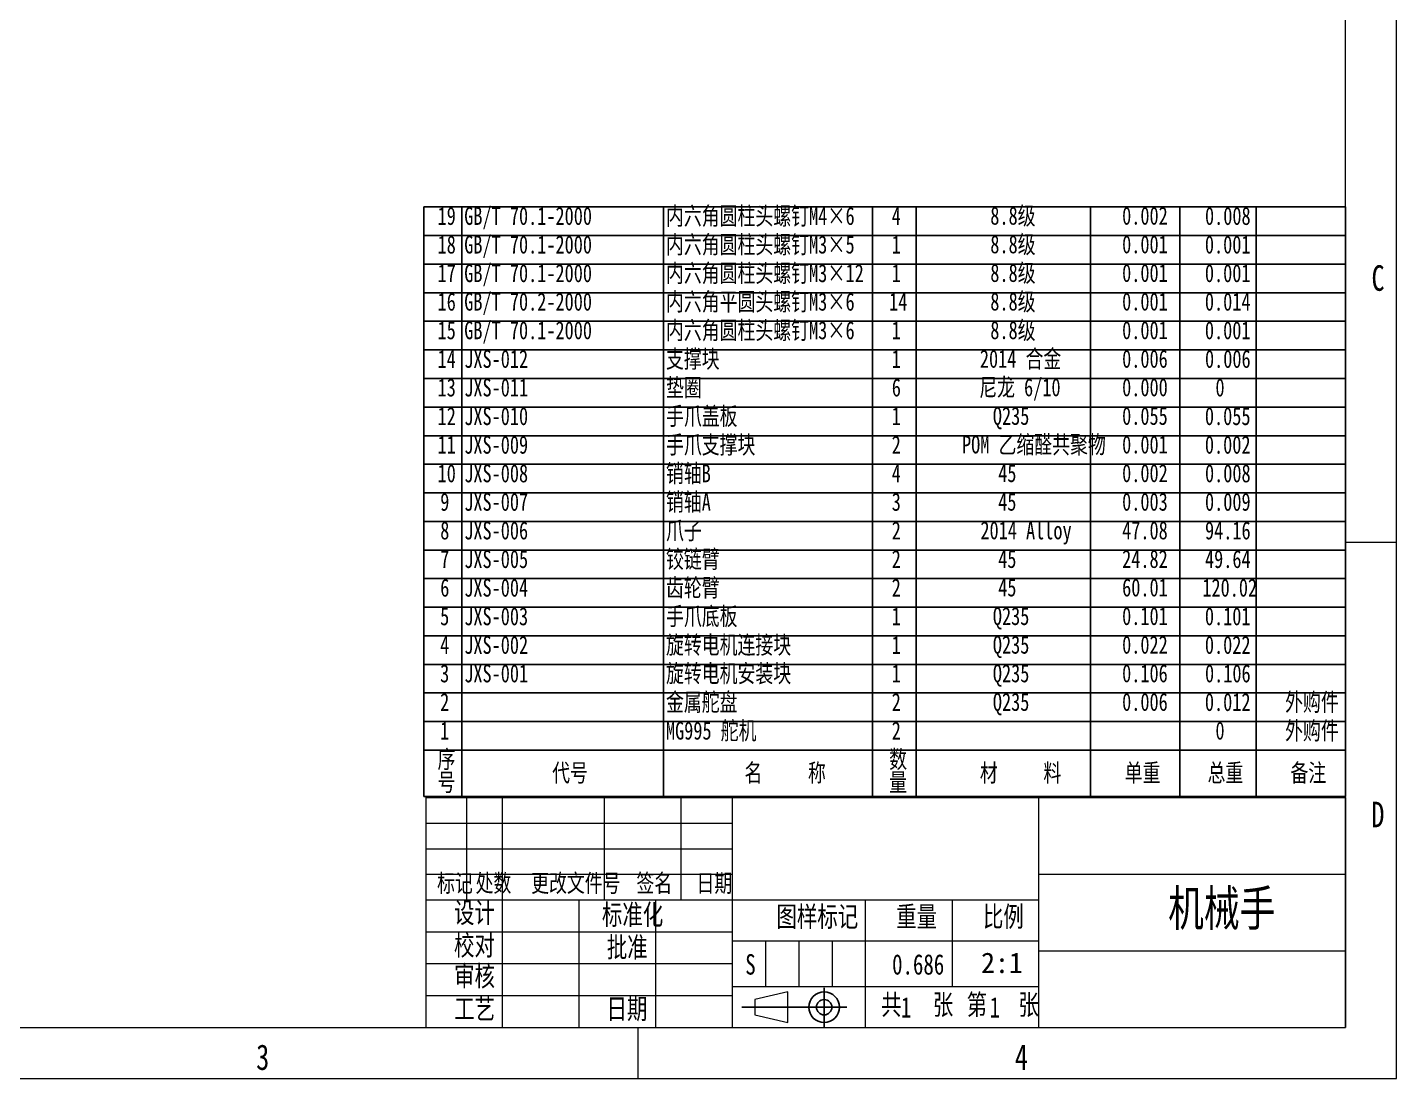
# Model space of a CAD drawing. Header units: millimetres. Extents: x 0 to 297, y 0 to 210.
# Drawn here: x 163 to 297, y 0 to 102.9 of the extents above; entities that cross this region are included whole.
import ezdxf

# ---------------------------------------------------------------- set-up
doc = ezdxf.new("R2010")
doc.units = ezdxf.units.MM
doc.header["$LTSCALE"] = 0.5
for name, color, linetype in [('02', 1, 'Continuous'), ('06', 5, 'Continuous'), ('12', 3, 'Continuous')]:
    doc.layers.add(name, color=color, linetype=linetype)
doc.styles.add('SLDTEXTSTYLE0', font='HYSWLONGFANGSONG.TTF')
doc.styles.add('SLDTEXTSTYLE1', font='HYSWLONGFANGSONG.TTF', dxfattribs={"bigfont": 'bigfont'})
doc.styles.add('SLDTEXTSTYLE2', font='仿宋_GB2312')

# ---------------------------------------------------------------- blocks, each defined once
blk = doc.blocks.new('块1-第一视角')
at = {"color": 7, "linetype": 'Continuous', "lineweight": 15}
for p, q in [((132.51, 6.12), (129.26, 5.37)), ((129.26, 5.37), (129.26, 3.87)), ((132.51, 3.12), (132.51, 6.12)), ((129.26, 3.87), (132.51, 3.12))]:
    blk.add_line(p, q, dxfattribs=at)
for p, q in [((136.05, 6.52), (136.05, 2.71)), ((128.01, 4.62), (138.28, 4.62))]:
    blk.add_line(p, q)
for radius in [1.5, 0.75]:
    blk.add_circle((136.05, 4.62), radius)
blk = doc.blocks.new('SW_TABLEANNOTATION_0')
at = {"layer": '02', "color": 0}
for p, q in [((0, 0), (0, -57.7)), ((90.18, 0), (0, 0)), ((3.7, 0), (3.7, -53.17)), ((23.44, 0), (23.44, -53.17)), ((43.91, 0), (43.91, -53.17)), ((48.17, 0), (48.17, -53.17)), ((65.25, 0), (65.25, -53.17)), ((73.97, 0), (73.97, -53.17)), ((81.46, 0), (81.46, -53.17)), ((90.18, -57.7), (90.18, 0)), ((0, -2.8), (90.18, -2.8)), ((0, -5.6), (90.18, -5.6)), ((0, -8.4), (90.18, -8.4)), ((0, -11.19), (90.18, -11.19)), ((0, -13.99), (90.18, -13.99)), ((0, -16.79), (90.18, -16.79)), ((0, -19.59), (90.18, -19.59)), ((0, -22.39), (90.18, -22.39)), ((0, -25.19), (90.18, -25.19)), ((0, -27.98), (90.18, -27.98)), ((0, -30.78), (90.18, -30.78)), ((0, -33.58), (90.18, -33.58)), ((0, -36.38), (90.18, -36.38)), ((0, -39.18), (90.18, -39.18)), ((0, -41.98), (90.18, -41.98)), ((0, -44.78), (90.18, -44.78)), ((0, -47.57), (90.18, -47.57)), ((0, -50.37), (90.18, -50.37)), ((0, -53.17), (90.18, -53.17)), ((3.7, -53.17), (3.7, -57.7)), ((23.44, -53.17), (23.44, -57.7)), ((43.91, -53.17), (43.91, -57.7)), ((48.17, -53.17), (48.17, -57.7)), ((65.25, -53.17), (65.25, -57.7)), ((73.97, -53.17), (73.97, -57.7)), ((81.46, -53.17), (81.46, -57.7)), ((0, -57.7), (90.18, -57.7))]:
    blk.add_line(p, q, dxfattribs=at)
at = {"layer": '02', "color": 0, "char_height": 1.75, "attachment_point": 1}
for s, insert, style in [('GB/T 70.1-2000', (3.95, -0.01), 'SLDTEXTSTYLE0'), ('\\M+193E0\\M+1985A\\M+18A70圆\\M+1928C头\\M+19786钉M4\\M+1817E6', (23.69, -0.01), 'SLDTEXTSTYLE1'), ('8.8级', (55.43, 0.01), 'SLDTEXTSTYLE1'), ('19', (1.34, -0.01), 'SLDTEXTSTYLE0'), ('4', (45.78, -0.01), 'SLDTEXTSTYLE0'), ('0.002', (68.33, 0.01), 'SLDTEXTSTYLE0'), ('0.008', (76.44, -0.01), 'SLDTEXTSTYLE0'), ('GB/T 70.1-2000', (3.95, -2.81), 'SLDTEXTSTYLE0'), ('\\M+193E0\\M+1985A\\M+18A70圆\\M+1928C头\\M+19786钉M3\\M+1817E5', (23.69, -2.81), 'SLDTEXTSTYLE1'), ('8.8级', (55.43, -2.79), 'SLDTEXTSTYLE1'), ('18', (1.34, -2.81), 'SLDTEXTSTYLE0'), ('1', (45.78, -2.81), 'SLDTEXTSTYLE0'), ('0.001', (68.33, -2.79), 'SLDTEXTSTYLE0'), ('0.001', (76.43, -2.81), 'SLDTEXTSTYLE0'), ('\\M+193E0\\M+1985A\\M+18A70圆\\M+1928C头\\M+19786钉M3\\M+1817E12', (23.69, -5.61), 'SLDTEXTSTYLE1'), ('8.8级', (55.43, -5.59), 'SLDTEXTSTYLE1'), ('17', (1.34, -5.61), 'SLDTEXTSTYLE0'), ('GB/T 70.1-2000', (3.95, -5.61), 'SLDTEXTSTYLE0'), ('1', (45.78, -5.61), 'SLDTEXTSTYLE0'), ('0.001', (68.33, -5.59), 'SLDTEXTSTYLE0'), ('0.001', (76.43, -5.61), 'SLDTEXTSTYLE0'), ('16', (1.34, -8.4), 'SLDTEXTSTYLE0'), ('GB/T 70.2-2000', (3.95, -8.4), 'SLDTEXTSTYLE0'), ('\\M+193E0\\M+1985A\\M+18A70\\M+195BD圆头\\M+19786钉M3\\M+1817E6', (23.69, -8.4), 'SLDTEXTSTYLE1'), ('14', (45.53, -8.4), 'SLDTEXTSTYLE0'), ('8.8级', (55.43, -8.39), 'SLDTEXTSTYLE1'), ('0.001', (68.33, -8.39), 'SLDTEXTSTYLE0'), ('0.014', (76.43, -8.4), 'SLDTEXTSTYLE0'), ('15', (1.34, -11.2), 'SLDTEXTSTYLE0'), ('GB/T 70.1-2000', (3.95, -11.2), 'SLDTEXTSTYLE0'), ('\\M+193E0\\M+1985A\\M+18A70圆\\M+1928C头\\M+19786钉M3\\M+1817E6', (23.69, -11.2), 'SLDTEXTSTYLE1'), ('1', (45.78, -11.2), 'SLDTEXTSTYLE0'), ('8.8级', (55.43, -11.19), 'SLDTEXTSTYLE1'), ('0.001', (68.33, -11.19), 'SLDTEXTSTYLE0'), ('0.001', (76.43, -11.2), 'SLDTEXTSTYLE0'), ('14', (1.34, -14), 'SLDTEXTSTYLE0'), ('JXS-012', (3.95, -14), 'SLDTEXTSTYLE0'), ('\\M+18E78撑块', (23.69, -14), 'SLDTEXTSTYLE1'), ('1', (45.78, -14), 'SLDTEXTSTYLE0'), ('2014 \\M+18D87\\M+18BE0', (54.41, -13.99), 'SLDTEXTSTYLE1'), ('0.006', (68.33, -13.99), 'SLDTEXTSTYLE0'), ('0.006', (76.44, -14), 'SLDTEXTSTYLE0'), ('13', (1.34, -16.8), 'SLDTEXTSTYLE0'), ('JXS-011', (3.95, -16.8), 'SLDTEXTSTYLE0'), ('垫\\M+19A9F', (23.69, -16.8), 'SLDTEXTSTYLE1'), ('6', (45.79, -16.8), 'SLDTEXTSTYLE0'), ('\\M+193F2龙 6/10', (54.34, -16.78), 'SLDTEXTSTYLE1'), ('0.000', (68.33, -16.78), 'SLDTEXTSTYLE0'), ('0', (77.46, -16.8), 'SLDTEXTSTYLE0'), ('12', (1.34, -19.6), 'SLDTEXTSTYLE0'), ('JXS-010', (3.95, -19.6), 'SLDTEXTSTYLE0'), ('\\M+18EE8\\M+192DC\\M+1E1B3\\M+194C2', (23.69, -19.6), 'SLDTEXTSTYLE1'), ('1', (45.78, -19.6), 'SLDTEXTSTYLE0'), ('Q235', (55.68, -19.58), 'SLDTEXTSTYLE0'), ('0.055', (68.33, -19.58), 'SLDTEXTSTYLE0'), ('0.055', (76.43, -19.6), 'SLDTEXTSTYLE0'), ('11', (1.34, -22.4), 'SLDTEXTSTYLE0'), ('JXS-009', (3.95, -22.4), 'SLDTEXTSTYLE0'), ('\\M+18EE8\\M+192DC\\M+18E78撑块', (23.69, -22.4), 'SLDTEXTSTYLE1'), ('2', (45.78, -22.4), 'SLDTEXTSTYLE0'), ('POM \\M+189B3缩醛\\M+18BA4\\M+1E3DA\\M+195A8', (52.66, -22.38), 'SLDTEXTSTYLE1'), ('0.001', (68.33, -22.38), 'SLDTEXTSTYLE0'), ('0.002', (76.43, -22.4), 'SLDTEXTSTYLE0'), ('10', (1.34, -25.2), 'SLDTEXTSTYLE0'), ('JXS-008', (3.95, -25.2), 'SLDTEXTSTYLE0'), ('销轴B', (23.69, -25.2), 'SLDTEXTSTYLE1'), ('4', (45.78, -25.2), 'SLDTEXTSTYLE0'), ('45', (56.2, -25.18), 'SLDTEXTSTYLE0'), ('0.002', (68.33, -25.18), 'SLDTEXTSTYLE0'), ('0.008', (76.44, -25.2), 'SLDTEXTSTYLE0'), ('9', (1.6, -27.99), 'SLDTEXTSTYLE0'), ('JXS-007', (3.95, -27.99), 'SLDTEXTSTYLE0'), ('销轴A', (23.69, -27.99), 'SLDTEXTSTYLE1'), ('3', (45.78, -27.99), 'SLDTEXTSTYLE0'), ('45', (56.2, -27.98), 'SLDTEXTSTYLE0'), ('0.003', (68.33, -27.98), 'SLDTEXTSTYLE0'), ('0.009', (76.44, -27.99), 'SLDTEXTSTYLE0'), ('8', (1.6, -30.79), 'SLDTEXTSTYLE0'), ('JXS-006', (3.95, -30.79), 'SLDTEXTSTYLE0'), ('\\M+192DC\\M+18E71', (23.69, -30.79), 'SLDTEXTSTYLE1'), ('2', (45.78, -30.79), 'SLDTEXTSTYLE0'), ('2014 Alloy', (54.46, -30.78), 'SLDTEXTSTYLE0'), ('47.08', (68.33, -30.78), 'SLDTEXTSTYLE0'), ('94.16', (76.44, -30.79), 'SLDTEXTSTYLE0'), ('铰链\\M+1E45D', (23.69, -33.59), 'SLDTEXTSTYLE1'), ('7', (1.6, -33.59), 'SLDTEXTSTYLE0'), ('JXS-005', (3.95, -33.59), 'SLDTEXTSTYLE0'), ('2', (45.78, -33.59), 'SLDTEXTSTYLE0'), ('45', (56.2, -33.58), 'SLDTEXTSTYLE0'), ('24.82', (68.33, -33.58), 'SLDTEXTSTYLE0'), ('49.64', (76.44, -33.59), 'SLDTEXTSTYLE0'), ('齿轮\\M+1E45D', (23.69, -36.39), 'SLDTEXTSTYLE1'), ('6', (1.6, -36.39), 'SLDTEXTSTYLE0'), ('JXS-004', (3.95, -36.39), 'SLDTEXTSTYLE0'), ('2', (45.78, -36.39), 'SLDTEXTSTYLE0'), ('45', (56.2, -36.37), 'SLDTEXTSTYLE0'), ('60.01', (68.33, -36.37), 'SLDTEXTSTYLE0'), ('120.02', (76.18, -36.39), 'SLDTEXTSTYLE0'), ('5', (1.59, -39.19), 'SLDTEXTSTYLE0'), ('JXS-003', (3.95, -39.19), 'SLDTEXTSTYLE0'), ('\\M+18EE8\\M+192DC\\M+192EA\\M+194C2', (23.69, -39.19), 'SLDTEXTSTYLE1'), ('1', (45.78, -39.19), 'SLDTEXTSTYLE0'), ('Q235', (55.68, -39.17), 'SLDTEXTSTYLE0'), ('0.101', (68.33, -39.17), 'SLDTEXTSTYLE0'), ('0.101', (76.43, -39.19), 'SLDTEXTSTYLE0'), ('4', (1.59, -41.99), 'SLDTEXTSTYLE0'), ('JXS-002', (3.95, -41.99), 'SLDTEXTSTYLE0'), ('\\M+190F9转电\\M+18AF7连\\M+190DA块', (23.69, -41.99), 'SLDTEXTSTYLE1'), ('1', (45.78, -41.99), 'SLDTEXTSTYLE0'), ('Q235', (55.68, -41.97), 'SLDTEXTSTYLE0'), ('0.022', (68.33, -41.97), 'SLDTEXTSTYLE0'), ('0.022', (76.43, -41.99), 'SLDTEXTSTYLE0'), ('3', (1.59, -44.78), 'SLDTEXTSTYLE0'), ('JXS-001', (3.95, -44.78), 'SLDTEXTSTYLE0'), ('\\M+190F9转电\\M+18AF7\\M+188C0\\M+19195块', (23.69, -44.78), 'SLDTEXTSTYLE1'), ('1', (45.78, -44.78), 'SLDTEXTSTYLE0'), ('Q235', (55.68, -44.77), 'SLDTEXTSTYLE0'), ('0.106', (68.33, -44.77), 'SLDTEXTSTYLE0'), ('0.106', (76.44, -44.78), 'SLDTEXTSTYLE0'), ('2', (1.59, -47.58), 'SLDTEXTSTYLE0'), ('\\M+18BE0\\M+191AE\\M+191C7盘', (23.69, -47.58), 'SLDTEXTSTYLE1'), ('2', (45.78, -47.58), 'SLDTEXTSTYLE0'), ('Q235', (55.68, -47.57), 'SLDTEXTSTYLE0'), ('0.006', (68.33, -47.57), 'SLDTEXTSTYLE0'), ('0.012', (76.43, -47.58), 'SLDTEXTSTYLE0'), ('\\M+18A4F购\\M+18C8F', (84.28, -47.58), 'SLDTEXTSTYLE1'), ('1', (1.59, -50.38), 'SLDTEXTSTYLE0'), ('MG995 \\M+191C7\\M+18AF7', (23.69, -50.38), 'SLDTEXTSTYLE1'), ('2', (45.78, -50.38), 'SLDTEXTSTYLE0'), ('0', (77.46, -50.38), 'SLDTEXTSTYLE0'), ('\\M+18A4F购\\M+18C8F', (84.28, -50.38), 'SLDTEXTSTYLE1'), ('\\M+18F98', (1.34, -53.18), 'SLDTEXTSTYLE1'), ('\\M+19094', (45.53, -53.18), 'SLDTEXTSTYLE1'), ('\\M+191E3\\M+18D86', (12.55, -54.5), 'SLDTEXTSTYLE1'), ('\\M+196BC     \\M+18FCC', (31.37, -54.5), 'SLDTEXTSTYLE1'), ('\\M+18DDE     \\M+197BF', (54.41, -54.5), 'SLDTEXTSTYLE1'), ('单\\M+18F64', (68.58, -54.5), 'SLDTEXTSTYLE1'), ('总\\M+18F64', (76.69, -54.5), 'SLDTEXTSTYLE1'), ('备\\M+1928D', (84.8, -54.5), 'SLDTEXTSTYLE1'), ('\\M+18D86', (1.34, -55.43), 'SLDTEXTSTYLE1'), ('\\M+197CA', (45.53, -55.43), 'SLDTEXTSTYLE1')]:
    blk.add_mtext(s, dxfattribs=dict(at, insert=insert, style=style))

msp = doc.modelspace()

# ---------------------------------------------------------------- linework, layer by layer
at = {"layer": '06', "color": 5, "linetype": 'Continuous', "lineweight": 0, "true_color": 0x0000ff}
for p, q in [((297, 0), (297, 210)), ((292, 5), (292, 205)), ((292, 52.5), (297, 52.5)), ((202, 27.5), (292, 27.5)), ((202, 27.5), (202, 5)), ((206, 17.5), (206, 27.5)), ((209.5, 5), (209.5, 27.5)), ((219.5, 17.5), (219.5, 27.5)), ((227, 17.5), (227, 27.5)), ((232, 5), (232, 27.5)), ((262, 5), (262, 27.5)), ((292, 27.5), (292, 5)), ((202, 25), (232, 25)), ((202, 22.5), (232, 22.5)), ((202, 20), (232, 20)), ((262, 20), (292, 20)), ((202, 17.5), (232, 17.5)), ((217, 5), (217, 17.5)), ((224.5, 5), (224.5, 17.5)), ((232, 17.5), (262, 17.5)), ((245, 17.5), (245, 5)), ((253.5, 17.5), (253.5, 9)), ((202, 14.38), (232, 14.38)), ((232, 13.5), (262, 13.5)), ((235.25, 13.5), (235.25, 9)), ((238.5, 13.5), (238.5, 9)), ((241.75, 13.5), (241.75, 9)), ((262, 12.5), (292, 12.5)), ((202, 11.25), (232, 11.25)), ((202, 8.12), (232, 8.12)), ((232, 9), (262, 9)), ((0, 5), (292, 5)), ((202, 5), (292, 5)), ((222.75, 5), (222.75, 0)), ((0, 0), (297, 0))]:
    msp.add_line(p, q, dxfattribs=at)

# ---------------------------------------------------------------- block references
msp.add_blockref('块1-第一视角', (104.93, 2.37))
at = {"layer": '02'}
msp.add_blockref('SW_TABLEANNOTATION_0', (201.81, 85.31), dxfattribs=at)

# ---------------------------------------------------------------- texts
at = {"layer": '12'}
for s, insert, char_height, attachment_point, style in [('C', (295.18, 79.6), 2.5, 2, 'SLDTEXTSTYLE0'), ('D', (295.17, 27.1), 2.5, 2, 'SLDTEXTSTYLE0'), ('标记', (204.85, 20.01), 1.75, 2, 'SLDTEXTSTYLE1'), ('处\\M+19094', (208.62, 20.01), 1.75, 2, 'SLDTEXTSTYLE1'), ('\\M+18D58\\M+189FC\\M+195B6\\M+18C8F\\M+18D86', (216.68, 20.01), 1.75, 2, 'SLDTEXTSTYLE1'), ('签\\M+196BC', (224.36, 20.01), 1.75, 2, 'SLDTEXTSTYLE1'), ('\\M+193FA\\M+18AFA', (230.23, 20.01), 1.75, 2, 'SLDTEXTSTYLE1'), ('\\M+18AF7\\M+18A42\\M+18EE8', (279.89, 18.43), 3.5, 2, 'SLDTEXTSTYLE1'), ('设计', (206.76, 17.24), 2, 2, 'SLDTEXTSTYLE1'), ('标\\M+18F79\\M+189BB', (222.23, 17.05), 2, 2, 'SLDTEXTSTYLE1'), ('图样标记', (240.31, 16.86), 2, 2, 'SLDTEXTSTYLE1'), ('\\M+18F64\\M+197CA', (250.03, 16.86), 2, 2, 'SLDTEXTSTYLE1'), ('\\M+194E4\\M+197E1', (258.52, 16.86), 2, 2, 'SLDTEXTSTYLE1'), ('\\M+18D5A对', (206.76, 14.06), 2, 2, 'SLDTEXTSTYLE1'), ('\\M+194E1\\M+18F79', (221.71, 13.87), 2, 2, 'SLDTEXTSTYLE1'), ('S', (233.26, 12.18), 2, 1, 'SLDTEXTSTYLE0'), ('0.686', (250.18, 12.18), 2, 2, 'SLDTEXTSTYLE0'), ('2:1', (258.38, 12.34), 2, 2, 'SLDTEXTSTYLE2'), ('审\\M+18A6A', (206.77, 11.04), 2, 2, 'SLDTEXTSTYLE1'), ('\\M+18D48艺', (206.77, 7.84), 2, 2, 'SLDTEXTSTYLE1'), ('\\M+193FA\\M+18AFA', (221.68, 7.84), 2, 2, 'SLDTEXTSTYLE1'), ('\\M+18BA4   张 ', (250.09, 8.25), 2, 2, 'SLDTEXTSTYLE1'), ('\\M+191E6   张', (258.46, 8.25), 2, 2, 'SLDTEXTSTYLE1'), ('1', (248.49, 7.98), 2, 1, 'SLDTEXTSTYLE0'), ('1', (257.17, 7.98), 2, 1, 'SLDTEXTSTYLE0'), ('3', (186.04, 3.35), 2.5, 2, 'SLDTEXTSTYLE0'), ('4', (260.28, 3.35), 2.5, 2, 'SLDTEXTSTYLE0')]:
    msp.add_mtext(s, dxfattribs=dict(at, insert=insert, char_height=char_height, attachment_point=attachment_point, style=style))

doc.saveas('drawing.dxf')
